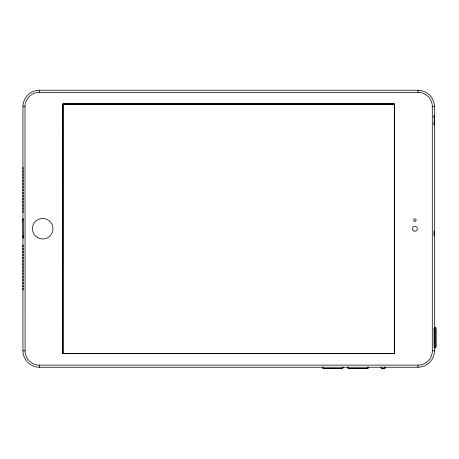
<?xml version="1.0" encoding="UTF-8"?>
<svg xmlns="http://www.w3.org/2000/svg" width="459" height="459" viewBox="0 0 459 459"><rect width="100%" height="100%" fill="white"/><g stroke="black" fill="none" stroke-linecap="round" stroke-linejoin="round"><path stroke-width="0.69" d="M434.415 347.704L435.442 347.939L435.843 346.218L435.826 328.874L435.476 327.542L434.69 327.479M434.753 347.687L435.666 347.704L436.039 346.149L436.033 329.034L435.7 327.778L434.92 327.64M433.99 115.817L434.421 117.67L433.996 124.309M434.421 122.496L434.294 124.045A4.074 1.285 70.3 0 1 434.151 124.406M25.004 106.695L25.073 105.283A14.407 14.407 0 0 1 37.988 92.374L419.383 92.362A14.407 14.407 0 0 1 432.292 105.283L432.298 352.191A14.407 14.407 0 0 1 419.383 365.1L37.988 365.112A14.407 14.407 0 0 1 25.079 352.191L25.004 106.695L22.95 106.695L22.95 350.779A16.449 16.449 0 0 0 39.399 367.229L417.971 367.229A16.449 16.449 0 0 0 434.421 350.779L434.421 106.695A16.449 16.449 0 0 0 417.971 90.245L39.399 90.245A16.449 16.449 0 0 0 22.95 106.695M22.979 220.073L23.116 219.063M23.174 169.05C22.887 170.312 22.824 166.594 23.179 167.776M23.174 172.131C22.881 173.393 22.824 169.658 23.179 170.863M23.174 175.218C22.881 176.445 22.818 172.785 23.179 173.95M23.174 178.304C22.881 179.555 22.824 175.831 23.179 177.031M23.174 181.385C22.887 182.682 22.824 178.872 23.179 180.117M23.174 184.472C22.887 185.729 22.824 182.005 23.179 183.198M23.174 187.553C22.881 188.85 22.824 185.046 23.179 186.285M23.174 190.64C22.887 191.96 22.824 188.081 23.179 189.372M23.174 193.727C22.881 194.989 22.824 191.248 23.179 192.453M23.174 196.808C22.887 198.099 22.824 194.3 23.179 195.54M23.174 199.894C22.887 201.185 22.824 197.376 23.179 198.621M23.174 202.976C22.887 204.301 22.824 200.422 23.179 201.708M23.174 206.062C22.887 207.353 22.824 203.544 23.179 204.794M23.174 209.149C22.887 210.434 22.824 206.625 23.179 207.875M23.174 212.23C22.887 213.55 22.824 209.671 23.179 210.962M23.179 246.512C22.864 247.866 22.835 243.999 23.179 245.284M23.179 249.598C22.864 250.918 22.835 247.126 23.179 248.365M23.179 252.679C22.864 254.068 22.841 250.121 23.179 251.452M23.179 255.766C22.864 257.12 22.835 253.248 23.179 254.538M23.179 258.853C22.864 260.236 22.841 256.3 23.179 257.619M23.179 261.934C22.864 263.265 22.835 259.461 23.179 260.706M23.179 265.021C22.864 266.381 22.835 262.502 23.179 263.787M23.179 268.102C22.864 269.427 22.835 265.635 23.179 266.874M23.179 271.189C22.864 272.537 22.835 268.676 23.179 269.961M23.179 274.275C22.864 275.532 22.83 271.889 23.179 273.042M23.179 277.356C22.87 278.607 22.83 274.981 23.179 276.129M23.179 280.443C22.864 281.728 22.835 278.011 23.179 279.21M23.179 283.524C22.87 284.815 22.835 281.12 23.179 282.296M23.179 286.611C22.87 287.873 22.835 284.247 23.179 285.383M23.179 289.698C22.864 290.989 22.835 287.277 23.179 288.464M381.194 367.539C381.01 369.512 386.3 369.156 384.889 367.051M381.188 366.976C379.914 369.265 386.421 369.231 385.164 366.976M347.933 366.982L347.79 367.969L349.11 368.428L366.466 368.445M348.163 367.08L347.979 368.147L349.236 368.623L366.46 368.634M322.895 367.051L322.711 368.175L324.238 368.64L341.542 368.623L342.81 368.124L342.632 367.108M322.637 366.982L322.574 368.043L324.306 368.445L341.668 368.428L343.005 367.94L342.844 366.982M63.055 353.344L394.315 353.344L394.315 104.13L63.055 104.13L62.952 353.447L394.533 353.453L394.533 104.021L62.946 104.021L62.946 353.562L394.35 353.373M433.99 124.722L434.214 122.754M367.797 368.382L368.21 367.82L367.877 367.051M367.957 368.193L368.405 367.705L368.17 367.016M433.996 235.645L433.996 230.923M62.946 103.912L394.424 103.912L394.424 353.344M432.367 106.695L434.421 106.695M22.95 350.779L25.004 350.779M432.367 350.779L434.421 350.779M434.002 116.029L434.421 118.049M433.996 116.236L434.214 117.791M23.162 238.537L22.95 235.628M23.139 237.32L23.025 221.846M434.071 329.39L434.071 346.046M417.971 90.245L417.971 92.299M417.971 365.175L417.971 367.229M62.837 104.021L62.837 353.453M39.399 90.245L39.399 92.299M39.399 365.175L39.399 367.229M434.225 346.046A1.997 0.757 85.6 0 1 434.105 347.411M433.916 328.426A1.997 0.516 -90 0 1 433.979 329.39M22.812 221.852A2.341 0.602 85.7 0 1 23.053 219.654M23.191 237.423A2.341 0.654 -84.2 0 1 23.157 237.269M367.843 368.158A1.916 0.631 0.3 0 1 366.46 368.353M367.699 368.347A1.693 0.62 0.4 0 1 366.46 368.554M434.139 118.112A4.28 0.396 -86.2 0 1 434.139 118.347M22.967 218.828A4.229 1.434 60.1 0 1 23.105 218.702M22.761 221.835A3.133 0.407 87.8 0 1 22.875 219.104M37.552 237.642A10.282 10.282 0 0 0 52.974 228.737A10.282 10.282 0 0 0 37.552 219.832A10.282 10.282 0 0 0 37.552 237.642M413.502 230.779A2.467 2.467 0 0 0 417.346 228.915A2.467 2.467 0 0 0 413.806 226.517A2.467 2.467 0 0 0 413.502 230.779M414.27 221.146A1.234 1.234 0 0 0 416.118 220.079A1.234 1.234 0 0 0 414.27 219.012A1.234 1.234 0 0 0 414.27 221.146"/></g></svg>
